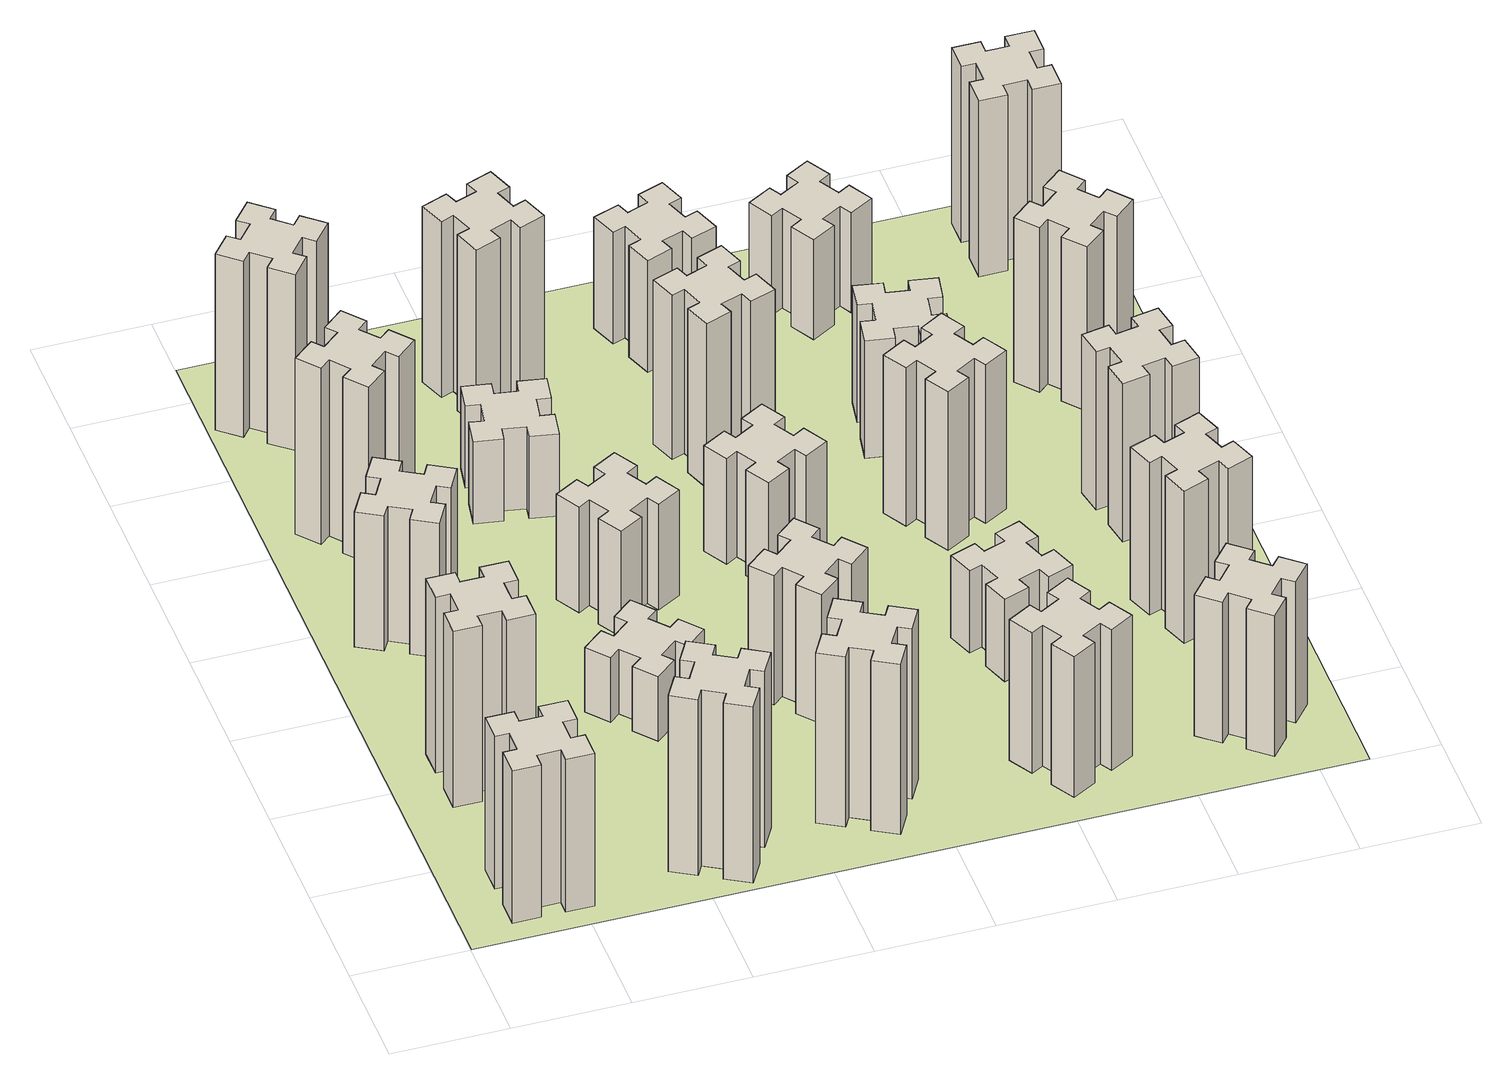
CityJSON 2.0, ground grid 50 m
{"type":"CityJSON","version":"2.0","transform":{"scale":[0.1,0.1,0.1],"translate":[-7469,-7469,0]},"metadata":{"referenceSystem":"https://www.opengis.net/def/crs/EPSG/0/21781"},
"CityObjects":{
"building1":{"type":"Building","attributes":{"class":"1000","function":"1000","usage":"1000","yearOfConstruction":2016,"roofType":"1000","measuredHeight":78,"storeysAboveGround":30,"storeysBelowGround":0},"geometry":[{"type":"Solid","lod":"1","boundaries":[[[[0,1,2,3,4,5,6,7,8,9,10,11,12,13,14,15,16,17,18,19]],[[17,16,20,21]],[[16,15,22,20]],[[15,14,23,22]],[[14,13,24,23]],[[13,12,25,24]],[[12,11,26,25]],[[11,10,27,26]],[[10,9,28,27]],[[9,8,29,28]],[[8,7,30,29]],[[7,6,31,30]],[[6,5,32,31]],[[5,4,33,32]],[[4,3,34,33]],[[3,2,35,34]],[[2,1,36,35]],[[1,0,37,36]],[[0,19,38,37]],[[19,18,39,38]],[[18,17,21,39]],[[24,25,26,27,28,29,30,31,32,33,34,35,36,37,38,39,21,20,22,23]]]]}]},
"building2":{"type":"Building","attributes":{"class":"1000","function":"1000","usage":"1000","yearOfConstruction":2016,"roofType":"1000","measuredHeight":90,"storeysAboveGround":30,"storeysBelowGround":0},"geometry":[{"type":"Solid","lod":"1","boundaries":[[[[40,41,42,43,44,45,46,47,48,49,50,51,52,53,54,55,56,57,58,59]],[[57,56,60,61]],[[56,55,62,60]],[[55,54,63,62]],[[54,53,64,63]],[[53,52,65,64]],[[52,51,66,65]],[[51,50,67,66]],[[50,49,68,67]],[[49,48,69,68]],[[48,47,70,69]],[[47,46,71,70]],[[46,45,72,71]],[[45,44,73,72]],[[44,43,74,73]],[[43,42,75,74]],[[42,41,76,75]],[[41,40,77,76]],[[40,59,78,77]],[[59,58,79,78]],[[58,57,61,79]],[[64,65,66,67,68,69,70,71,72,73,74,75,76,77,78,79,61,60,62,63]]]]}]},
"building3":{"type":"Building","attributes":{"class":"1000","function":"1000","usage":"1000","yearOfConstruction":2016,"roofType":"1000","measuredHeight":69,"storeysAboveGround":30,"storeysBelowGround":0},"geometry":[{"type":"Solid","lod":"1","boundaries":[[[[80,81,82,83,84,85,86,87,88,89,90,91,92,93,94,95,96,97,98,99]],[[97,96,100,101]],[[96,95,102,100]],[[95,94,103,102]],[[94,93,104,103]],[[93,92,105,104]],[[92,91,106,105]],[[91,90,107,106]],[[90,89,108,107]],[[89,88,109,108]],[[88,87,110,109]],[[87,86,111,110]],[[86,85,112,111]],[[85,84,113,112]],[[84,83,114,113]],[[83,82,115,114]],[[82,81,116,115]],[[81,80,117,116]],[[80,99,118,117]],[[99,98,119,118]],[[98,97,101,119]],[[104,105,106,107,108,109,110,111,112,113,114,115,116,117,118,119,101,100,102,103]]]]}]},
"building4":{"type":"Building","attributes":{"class":"1000","function":"1000","usage":"1000","yearOfConstruction":2016,"roofType":"1000","measuredHeight":90,"storeysAboveGround":30,"storeysBelowGround":0},"geometry":[{"type":"Solid","lod":"1","boundaries":[[[[120,121,122,123,124,125,126,127,128,129,130,131,132,133,134,135,136,137,138,139]],[[137,136,140,141]],[[136,135,142,140]],[[135,134,143,142]],[[134,133,144,143]],[[133,132,145,144]],[[132,131,146,145]],[[131,130,147,146]],[[130,129,148,147]],[[129,128,149,148]],[[128,127,150,149]],[[127,126,151,150]],[[126,125,152,151]],[[125,124,153,152]],[[124,123,154,153]],[[123,122,155,154]],[[122,121,156,155]],[[121,120,157,156]],[[120,139,158,157]],[[139,138,159,158]],[[138,137,141,159]],[[144,145,146,147,148,149,150,151,152,153,154,155,156,157,158,159,141,140,142,143]]]]}]},
"building5":{"type":"Building","attributes":{"class":"1000","function":"1000","usage":"1000","yearOfConstruction":2016,"roofType":"1000","measuredHeight":90,"storeysAboveGround":30,"storeysBelowGround":0},"geometry":[{"type":"Solid","lod":"1","boundaries":[[[[160,161,162,163,164,165,166,167,168,169,170,171,172,173,174,175,176,177,178,179]],[[177,176,180,181]],[[176,175,182,180]],[[175,174,183,182]],[[174,173,184,183]],[[173,172,185,184]],[[172,171,186,185]],[[171,170,187,186]],[[170,169,188,187]],[[169,168,189,188]],[[168,167,190,189]],[[167,166,191,190]],[[166,165,192,191]],[[165,164,193,192]],[[164,163,194,193]],[[163,162,195,194]],[[162,161,196,195]],[[161,160,197,196]],[[160,179,198,197]],[[179,178,199,198]],[[178,177,181,199]],[[184,185,186,187,188,189,190,191,192,193,194,195,196,197,198,199,181,180,182,183]]]]}]},
"building6":{"type":"Building","attributes":{"class":"1000","function":"1000","usage":"1000","yearOfConstruction":2016,"roofType":"1000","measuredHeight":90,"storeysAboveGround":30,"storeysBelowGround":0},"geometry":[{"type":"Solid","lod":"1","boundaries":[[[[200,201,202,203,204,205,206,207,208,209,210,211,212,213,214,215,216,217,218,219]],[[217,216,220,221]],[[216,215,222,220]],[[215,214,223,222]],[[214,213,224,223]],[[213,212,225,224]],[[212,211,226,225]],[[211,210,227,226]],[[210,209,228,227]],[[209,208,229,228]],[[208,207,230,229]],[[207,206,231,230]],[[206,205,232,231]],[[205,204,233,232]],[[204,203,234,233]],[[203,202,235,234]],[[202,201,236,235]],[[201,200,237,236]],[[200,219,238,237]],[[219,218,239,238]],[[218,217,221,239]],[[224,225,226,227,228,229,230,231,232,233,234,235,236,237,238,239,221,220,222,223]]]]}]},
"building7":{"type":"Building","attributes":{"class":"1000","function":"1000","usage":"1000","yearOfConstruction":2016,"roofType":"1000","measuredHeight":33,"storeysAboveGround":30,"storeysBelowGround":0},"geometry":[{"type":"Solid","lod":"1","boundaries":[[[[240,241,242,243,244,245,246,247,248,249,250,251,252,253,254,255,256,257,258,259]],[[257,256,260,261]],[[256,255,262,260]],[[255,254,263,262]],[[254,253,264,263]],[[253,252,265,264]],[[252,251,266,265]],[[251,250,267,266]],[[250,249,268,267]],[[249,248,269,268]],[[248,247,270,269]],[[247,246,271,270]],[[246,245,272,271]],[[245,244,273,272]],[[244,243,274,273]],[[243,242,275,274]],[[242,241,276,275]],[[241,240,277,276]],[[240,259,278,277]],[[259,258,279,278]],[[258,257,261,279]],[[264,265,266,267,268,269,270,271,272,273,274,275,276,277,278,279,261,260,262,263]]]]}]},
"building8":{"type":"Building","attributes":{"class":"1000","function":"1000","usage":"1000","yearOfConstruction":2016,"roofType":"1000","measuredHeight":54,"storeysAboveGround":30,"storeysBelowGround":0},"geometry":[{"type":"Solid","lod":"1","boundaries":[[[[280,281,282,283,284,285,286,287,288,289,290,291,292,293,294,295,296,297,298,299]],[[297,296,300,301]],[[296,295,302,300]],[[295,294,303,302]],[[294,293,304,303]],[[293,292,305,304]],[[292,291,306,305]],[[291,290,307,306]],[[290,289,308,307]],[[289,288,309,308]],[[288,287,310,309]],[[287,286,311,310]],[[286,285,312,311]],[[285,284,313,312]],[[284,283,314,313]],[[283,282,315,314]],[[282,281,316,315]],[[281,280,317,316]],[[280,299,318,317]],[[299,298,319,318]],[[298,297,301,319]],[[304,305,306,307,308,309,310,311,312,313,314,315,316,317,318,319,301,300,302,303]]]]}]},
"building9":{"type":"Building","attributes":{"class":"1000","function":"1000","usage":"1000","yearOfConstruction":2016,"roofType":"1000","measuredHeight":42,"storeysAboveGround":30,"storeysBelowGround":0},"geometry":[{"type":"Solid","lod":"1","boundaries":[[[[320,321,322,323,324,325,326,327,328,329,330,331,332,333,334,335,336,337,338,339]],[[337,336,340,341]],[[336,335,342,340]],[[335,334,343,342]],[[334,333,344,343]],[[333,332,345,344]],[[332,331,346,345]],[[331,330,347,346]],[[330,329,348,347]],[[329,328,349,348]],[[328,327,350,349]],[[327,326,351,350]],[[326,325,352,351]],[[325,324,353,352]],[[324,323,354,353]],[[323,322,355,354]],[[322,321,356,355]],[[321,320,357,356]],[[320,339,358,357]],[[339,338,359,358]],[[338,337,341,359]],[[344,345,346,347,348,349,350,351,352,353,354,355,356,357,358,359,341,340,342,343]]]]}]},
"building10":{"type":"Building","attributes":{"class":"1000","function":"1000","usage":"1000","yearOfConstruction":2016,"roofType":"1000","measuredHeight":87,"storeysAboveGround":30,"storeysBelowGround":0},"geometry":[{"type":"Solid","lod":"1","boundaries":[[[[360,361,362,363,364,365,366,367,368,369,370,371,372,373,374,375,376,377,378,379]],[[377,376,380,381]],[[376,375,382,380]],[[375,374,383,382]],[[374,373,384,383]],[[373,372,385,384]],[[372,371,386,385]],[[371,370,387,386]],[[370,369,388,387]],[[369,368,389,388]],[[368,367,390,389]],[[367,366,391,390]],[[366,365,392,391]],[[365,364,393,392]],[[364,363,394,393]],[[363,362,395,394]],[[362,361,396,395]],[[361,360,397,396]],[[360,379,398,397]],[[379,378,399,398]],[[378,377,381,399]],[[384,385,386,387,388,389,390,391,392,393,394,395,396,397,398,399,381,380,382,383]]]]}]},
"building11":{"type":"Building","attributes":{"class":"1000","function":"1000","usage":"1000","yearOfConstruction":2016,"roofType":"1000","measuredHeight":90,"storeysAboveGround":30,"storeysBelowGround":0},"geometry":[{"type":"Solid","lod":"1","boundaries":[[[[400,401,402,403,404,405,406,407,408,409,410,411,412,413,414,415,416,417,418,419]],[[417,416,420,421]],[[416,415,422,420]],[[415,414,423,422]],[[414,413,424,423]],[[413,412,425,424]],[[412,411,426,425]],[[411,410,427,426]],[[410,409,428,427]],[[409,408,429,428]],[[408,407,430,429]],[[407,406,431,430]],[[406,405,432,431]],[[405,404,433,432]],[[404,403,434,433]],[[403,402,435,434]],[[402,401,436,435]],[[401,400,437,436]],[[400,419,438,437]],[[419,418,439,438]],[[418,417,421,439]],[[424,425,426,427,428,429,430,431,432,433,434,435,436,437,438,439,421,420,422,423]]]]}]},
"building12":{"type":"Building","attributes":{"class":"1000","function":"1000","usage":"1000","yearOfConstruction":2016,"roofType":"1000","measuredHeight":66,"storeysAboveGround":30,"storeysBelowGround":0},"geometry":[{"type":"Solid","lod":"1","boundaries":[[[[440,441,442,443,444,445,446,447,448,449,450,451,452,453,454,455,456,457,458,459]],[[457,456,460,461]],[[456,455,462,460]],[[455,454,463,462]],[[454,453,464,463]],[[453,452,465,464]],[[452,451,466,465]],[[451,450,467,466]],[[450,449,468,467]],[[449,448,469,468]],[[448,447,470,469]],[[447,446,471,470]],[[446,445,472,471]],[[445,444,473,472]],[[444,443,474,473]],[[443,442,475,474]],[[442,441,476,475]],[[441,440,477,476]],[[440,459,478,477]],[[459,458,479,478]],[[458,457,461,479]],[[464,465,466,467,468,469,470,471,472,473,474,475,476,477,478,479,461,460,462,463]]]]}]},
"building13":{"type":"Building","attributes":{"class":"1000","function":"1000","usage":"1000","yearOfConstruction":2016,"roofType":"1000","measuredHeight":54,"storeysAboveGround":30,"storeysBelowGround":0},"geometry":[{"type":"Solid","lod":"1","boundaries":[[[[480,481,482,483,484,485,486,487,488,489,490,491,492,493,494,495,496,497,498,499]],[[497,496,500,501]],[[496,495,502,500]],[[495,494,503,502]],[[494,493,504,503]],[[493,492,505,504]],[[492,491,506,505]],[[491,490,507,506]],[[490,489,508,507]],[[489,488,509,508]],[[488,487,510,509]],[[487,486,511,510]],[[486,485,512,511]],[[485,484,513,512]],[[484,483,514,513]],[[483,482,515,514]],[[482,481,516,515]],[[481,480,517,516]],[[480,499,518,517]],[[499,498,519,518]],[[498,497,501,519]],[[504,505,506,507,508,509,510,511,512,513,514,515,516,517,518,519,501,500,502,503]]]]}]},
"building14":{"type":"Building","attributes":{"class":"1000","function":"1000","usage":"1000","yearOfConstruction":2016,"roofType":"1000","measuredHeight":84,"storeysAboveGround":30,"storeysBelowGround":0},"geometry":[{"type":"Solid","lod":"1","boundaries":[[[[520,521,522,523,524,525,526,527,528,529,530,531,532,533,534,535,536,537,538,539]],[[537,536,540,541]],[[536,535,542,540]],[[535,534,543,542]],[[534,533,544,543]],[[533,532,545,544]],[[532,531,546,545]],[[531,530,547,546]],[[530,529,548,547]],[[529,528,549,548]],[[528,527,550,549]],[[527,526,551,550]],[[526,525,552,551]],[[525,524,553,552]],[[524,523,554,553]],[[523,522,555,554]],[[522,521,556,555]],[[521,520,557,556]],[[520,539,558,557]],[[539,538,559,558]],[[538,537,541,559]],[[544,545,546,547,548,549,550,551,552,553,554,555,556,557,558,559,541,540,542,543]]]]}]},
"building15":{"type":"Building","attributes":{"class":"1000","function":"1000","usage":"1000","yearOfConstruction":2016,"roofType":"1000","measuredHeight":72,"storeysAboveGround":30,"storeysBelowGround":0},"geometry":[{"type":"Solid","lod":"1","boundaries":[[[[560,561,562,563,564,565,566,567,568,569,570,571,572,573,574,575,576,577,578,579]],[[577,576,580,581]],[[576,575,582,580]],[[575,574,583,582]],[[574,573,584,583]],[[573,572,585,584]],[[572,571,586,585]],[[571,570,587,586]],[[570,569,588,587]],[[569,568,589,588]],[[568,567,590,589]],[[567,566,591,590]],[[566,565,592,591]],[[565,564,593,592]],[[564,563,594,593]],[[563,562,595,594]],[[562,561,596,595]],[[561,560,597,596]],[[560,579,598,597]],[[579,578,599,598]],[[578,577,581,599]],[[584,585,586,587,588,589,590,591,592,593,594,595,596,597,598,599,581,580,582,583]]]]}]},
"building16":{"type":"Building","attributes":{"class":"1000","function":"1000","usage":"1000","yearOfConstruction":2016,"roofType":"1000","measuredHeight":57,"storeysAboveGround":30,"storeysBelowGround":0},"geometry":[{"type":"Solid","lod":"1","boundaries":[[[[600,601,602,603,604,605,606,607,608,609,610,611,612,613,614,615,616,617,618,619]],[[617,616,620,621]],[[616,615,622,620]],[[615,614,623,622]],[[614,613,624,623]],[[613,612,625,624]],[[612,611,626,625]],[[611,610,627,626]],[[610,609,628,627]],[[609,608,629,628]],[[608,607,630,629]],[[607,606,631,630]],[[606,605,632,631]],[[605,604,633,632]],[[604,603,634,633]],[[603,602,635,634]],[[602,601,636,635]],[[601,600,637,636]],[[600,619,638,637]],[[619,618,639,638]],[[618,617,621,639]],[[624,625,626,627,628,629,630,631,632,633,634,635,636,637,638,639,621,620,622,623]]]]}]},
"building17":{"type":"Building","attributes":{"class":"1000","function":"1000","usage":"1000","yearOfConstruction":2016,"roofType":"1000","measuredHeight":42,"storeysAboveGround":30,"storeysBelowGround":0},"geometry":[{"type":"Solid","lod":"1","boundaries":[[[[640,641,642,643,644,645,646,647,648,649,650,651,652,653,654,655,656,657,658,659]],[[657,656,660,661]],[[656,655,662,660]],[[655,654,663,662]],[[654,653,664,663]],[[653,652,665,664]],[[652,651,666,665]],[[651,650,667,666]],[[650,649,668,667]],[[649,648,669,668]],[[648,647,670,669]],[[647,646,671,670]],[[646,645,672,671]],[[645,644,673,672]],[[644,643,674,673]],[[643,642,675,674]],[[642,641,676,675]],[[641,640,677,676]],[[640,659,678,677]],[[659,658,679,678]],[[658,657,661,679]],[[664,665,666,667,668,669,670,671,672,673,674,675,676,677,678,679,661,660,662,663]]]]}]},
"building18":{"type":"Building","attributes":{"class":"1000","function":"1000","usage":"1000","yearOfConstruction":2016,"roofType":"1000","measuredHeight":81,"storeysAboveGround":30,"storeysBelowGround":0},"geometry":[{"type":"Solid","lod":"1","boundaries":[[[[680,681,682,683,684,685,686,687,688,689,690,691,692,693,694,695,696,697,698,699]],[[697,696,700,701]],[[696,695,702,700]],[[695,694,703,702]],[[694,693,704,703]],[[693,692,705,704]],[[692,691,706,705]],[[691,690,707,706]],[[690,689,708,707]],[[689,688,709,708]],[[688,687,710,709]],[[687,686,711,710]],[[686,685,712,711]],[[685,684,713,712]],[[684,683,714,713]],[[683,682,715,714]],[[682,681,716,715]],[[681,680,717,716]],[[680,699,718,717]],[[699,698,719,718]],[[698,697,701,719]],[[704,705,706,707,708,709,710,711,712,713,714,715,716,717,718,719,701,700,702,703]]]]}]},
"building19":{"type":"Building","attributes":{"class":"1000","function":"1000","usage":"1000","yearOfConstruction":2016,"roofType":"1000","measuredHeight":60,"storeysAboveGround":30,"storeysBelowGround":0},"geometry":[{"type":"Solid","lod":"1","boundaries":[[[[720,721,722,723,724,725,726,727,728,729,730,731,732,733,734,735,736,737,738,739]],[[737,736,740,741]],[[736,735,742,740]],[[735,734,743,742]],[[734,733,744,743]],[[733,732,745,744]],[[732,731,746,745]],[[731,730,747,746]],[[730,729,748,747]],[[729,728,749,748]],[[728,727,750,749]],[[727,726,751,750]],[[726,725,752,751]],[[725,724,753,752]],[[724,723,754,753]],[[723,722,755,754]],[[722,721,756,755]],[[721,720,757,756]],[[720,739,758,757]],[[739,738,759,758]],[[738,737,741,759]],[[744,745,746,747,748,749,750,751,752,753,754,755,756,757,758,759,741,740,742,743]]]]}]},
"building20":{"type":"Building","attributes":{"class":"1000","function":"1000","usage":"1000","yearOfConstruction":2016,"roofType":"1000","measuredHeight":72,"storeysAboveGround":30,"storeysBelowGround":0},"geometry":[{"type":"Solid","lod":"1","boundaries":[[[[760,761,762,763,764,765,766,767,768,769,770,771,772,773,774,775,776,777,778,779]],[[777,776,780,781]],[[776,775,782,780]],[[775,774,783,782]],[[774,773,784,783]],[[773,772,785,784]],[[772,771,786,785]],[[771,770,787,786]],[[770,769,788,787]],[[769,768,789,788]],[[768,767,790,789]],[[767,766,791,790]],[[766,765,792,791]],[[765,764,793,792]],[[764,763,794,793]],[[763,762,795,794]],[[762,761,796,795]],[[761,760,797,796]],[[760,779,798,797]],[[779,778,799,798]],[[778,777,781,799]],[[784,785,786,787,788,789,790,791,792,793,794,795,796,797,798,799,781,780,782,783]]]]}]},
"building21":{"type":"Building","attributes":{"class":"1000","function":"1000","usage":"1000","yearOfConstruction":2016,"roofType":"1000","measuredHeight":51,"storeysAboveGround":30,"storeysBelowGround":0},"geometry":[{"type":"Solid","lod":"1","boundaries":[[[[800,801,802,803,804,805,806,807,808,809,810,811,812,813,814,815,816,817,818,819]],[[817,816,820,821]],[[816,815,822,820]],[[815,814,823,822]],[[814,813,824,823]],[[813,812,825,824]],[[812,811,826,825]],[[811,810,827,826]],[[810,809,828,827]],[[809,808,829,828]],[[808,807,830,829]],[[807,806,831,830]],[[806,805,832,831]],[[805,804,833,832]],[[804,803,834,833]],[[803,802,835,834]],[[802,801,836,835]],[[801,800,837,836]],[[800,819,838,837]],[[819,818,839,838]],[[818,817,821,839]],[[824,825,826,827,828,829,830,831,832,833,834,835,836,837,838,839,821,820,822,823]]]]}]},
"building22":{"type":"Building","attributes":{"class":"1000","function":"1000","usage":"1000","yearOfConstruction":2016,"roofType":"1000","measuredHeight":78,"storeysAboveGround":30,"storeysBelowGround":0},"geometry":[{"type":"Solid","lod":"1","boundaries":[[[[840,841,842,843,844,845,846,847,848,849,850,851,852,853,854,855,856,857,858,859]],[[857,856,860,861]],[[856,855,862,860]],[[855,854,863,862]],[[854,853,864,863]],[[853,852,865,864]],[[852,851,866,865]],[[851,850,867,866]],[[850,849,868,867]],[[849,848,869,868]],[[848,847,870,869]],[[847,846,871,870]],[[846,845,872,871]],[[845,844,873,872]],[[844,843,874,873]],[[843,842,875,874]],[[842,841,876,875]],[[841,840,877,876]],[[840,859,878,877]],[[859,858,879,878]],[[858,857,861,879]],[[864,865,866,867,868,869,870,871,872,873,874,875,876,877,878,879,861,860,862,863]]]]}]},
"building23":{"type":"Building","attributes":{"class":"1000","function":"1000","usage":"1000","yearOfConstruction":2016,"roofType":"1000","measuredHeight":81,"storeysAboveGround":30,"storeysBelowGround":0},"geometry":[{"type":"Solid","lod":"1","boundaries":[[[[880,881,882,883,884,885,886,887,888,889,890,891,892,893,894,895,896,897,898,899]],[[897,896,900,901]],[[896,895,902,900]],[[895,894,903,902]],[[894,893,904,903]],[[893,892,905,904]],[[892,891,906,905]],[[891,890,907,906]],[[890,889,908,907]],[[889,888,909,908]],[[888,887,910,909]],[[887,886,911,910]],[[886,885,912,911]],[[885,884,913,912]],[[884,883,914,913]],[[883,882,915,914]],[[882,881,916,915]],[[881,880,917,916]],[[880,899,918,917]],[[899,898,919,918]],[[898,897,901,919]],[[904,905,906,907,908,909,910,911,912,913,914,915,916,917,918,919,901,900,902,903]]]]}]},
"building24":{"type":"Building","attributes":{"class":"1000","function":"1000","usage":"1000","yearOfConstruction":2016,"roofType":"1000","measuredHeight":84,"storeysAboveGround":30,"storeysBelowGround":0},"geometry":[{"type":"Solid","lod":"1","boundaries":[[[[920,921,922,923,924,925,926,927,928,929,930,931,932,933,934,935,936,937,938,939]],[[937,936,940,941]],[[936,935,942,940]],[[935,934,943,942]],[[934,933,944,943]],[[933,932,945,944]],[[932,931,946,945]],[[931,930,947,946]],[[930,929,948,947]],[[929,928,949,948]],[[928,927,950,949]],[[927,926,951,950]],[[926,925,952,951]],[[925,924,953,952]],[[924,923,954,953]],[[923,922,955,954]],[[922,921,956,955]],[[921,920,957,956]],[[920,939,958,957]],[[939,938,959,958]],[[938,937,941,959]],[[944,945,946,947,948,949,950,951,952,953,954,955,956,957,958,959,941,940,942,943]]]]}]},
"building25":{"type":"Building","attributes":{"class":"1000","function":"1000","usage":"1000","yearOfConstruction":2016,"roofType":"1000","measuredHeight":90,"storeysAboveGround":30,"storeysBelowGround":0},"geometry":[{"type":"Solid","lod":"1","boundaries":[[[[960,961,962,963,964,965,966,967,968,969,970,971,972,973,974,975,976,977,978,979]],[[977,976,980,981]],[[976,975,982,980]],[[975,974,983,982]],[[974,973,984,983]],[[973,972,985,984]],[[972,971,986,985]],[[971,970,987,986]],[[970,969,988,987]],[[969,968,989,988]],[[968,967,990,989]],[[967,966,991,990]],[[966,965,992,991]],[[965,964,993,992]],[[964,963,994,993]],[[963,962,995,994]],[[962,961,996,995]],[[961,960,997,996]],[[960,979,998,997]],[[979,978,999,998]],[[978,977,981,999]],[[984,985,986,987,988,989,990,991,992,993,994,995,996,997,998,999,981,980,982,983]]]]}]},
"landuse1":{"type":"LandUse","attributes":{"name":"plot1","function":"1010"},"geometry":[{"type":"MultiSurface","lod":"1","boundaries":[[[1000,1001,1002,1003]]]}]}
},
"vertices":[
[265,325,0],[265,225,0],[205,225,0],[205,105,0],[325,105,0],[325,165,0],[425,165,0],[425,105,0],[545,105,0],[545,225,0],[485,225,0],[485,325,0],[545,325,0],[545,445,0],[425,445,0],[425,385,0],[325,385,0],[325,445,0],[205,445,0],[205,325,0],[325,385,780],[325,445,780],[425,385,780],[425,445,780],[545,445,780],[545,325,780],[485,325,780],[485,225,780],[545,225,780],[545,105,780],[425,105,780],[425,165,780],[325,165,780],[325,105,780],[205,105,780],[205,225,780],[265,225,780],[265,325,780],[205,325,780],[205,445,780],
[265,1065,0],[265,965,0],[205,965,0],[205,845,0],[325,845,0],[325,905,0],[425,905,0],[425,845,0],[545,845,0],[545,965,0],[485,965,0],[485,1065,0],[545,1065,0],[545,1185,0],[425,1185,0],[425,1125,0],[325,1125,0],[325,1185,0],[205,1185,0],[205,1065,0],[325,1125,900],[325,1185,900],[425,1125,900],[425,1185,900],[545,1185,900],[545,1065,900],[485,1065,900],[485,965,900],[545,965,900],[545,845,900],[425,845,900],[425,905,900],[325,905,900],[325,845,900],[205,845,900],[205,965,900],[265,965,900],[265,1065,900],[205,1065,900],[205,1185,900],
[474,2026,0],[387,2076,0],[417,2128,0],[313,2188,0],[253,2084,0],[305,2054,0],[255,1967,0],[203,1997,0],[143,1893,0],[247,1833,0],[277,1885,0],[364,1835,0],[334,1783,0],[438,1723,0],[498,1827,0],[446,1857,0],[496,1944,0],[548,1914,0],[608,2018,0],[504,2078,0],[496,1944,690],[548,1914,690],[446,1857,690],[498,1827,690],[438,1723,690],[334,1783,690],[364,1835,690],[277,1885,690],[247,1833,690],[143,1893,690],[203,1997,690],[255,1967,690],[305,2054,690],[253,2084,690],[313,2188,690],[417,2128,690],[387,2076,690],[474,2026,690],[504,2078,690],[608,2018,690],
[492,2628,0],[427,2704,0],[473,2743,0],[396,2835,0],[304,2758,0],[343,2712,0],[266,2647,0],[228,2693,0],[136,2616,0],[213,2524,0],[259,2563,0],[323,2486,0],[277,2448,0],[354,2356,0],[446,2433,0],[408,2479,0],[484,2543,0],[523,2497,0],[615,2574,0],[538,2666,0],[484,2543,900],[523,2497,900],[408,2479,900],[446,2433,900],[354,2356,900],[277,2448,900],[323,2486,900],[259,2563,900],[213,2524,900],[136,2616,900],[228,2693,900],[266,2647,900],[343,2712,900],[304,2758,900],[396,2835,900],[473,2743,900],[427,2704,900],[492,2628,900],[538,2666,900],[615,2574,900],
[1214,346,0],[1127,396,0],[1157,448,0],[1053,508,0],[993,404,0],[1045,374,0],[995,287,0],[943,317,0],[883,213,0],[987,153,0],[1017,205,0],[1104,155,0],[1074,103,0],[1178,43,0],[1238,147,0],[1186,177,0],[1236,264,0],[1288,234,0],[1348,338,0],[1244,398,0],[1236,264,900],[1288,234,900],[1186,177,900],[1238,147,900],[1178,43,900],[1074,103,900],[1104,155,900],[1017,205,900],[987,153,900],[883,213,900],[943,317,900],[995,287,900],[1045,374,900],[993,404,900],[1053,508,900],[1157,448,900],[1127,396,900],[1214,346,900],[1244,398,900],[1348,338,900],
[384,3387,0],[308,3452,0],[346,3498,0],[254,3575,0],[177,3483,0],[223,3444,0],[159,3368,0],[113,3406,0],[36,3314,0],[128,3237,0],[166,3283,0],[243,3219,0],[204,3173,0],[296,3096,0],[373,3188,0],[327,3226,0],[392,3303,0],[438,3264,0],[515,3356,0],[423,3433,0],[392,3303,900],[438,3264,900],[327,3226,900],[373,3188,900],[296,3096,900],[204,3173,900],[243,3219,900],[166,3283,900],[128,3237,900],[36,3314,900],[113,3406,900],[159,3368,900],[223,3444,900],[177,3483,900],[254,3575,900],[346,3498,900],[308,3452,900],[384,3387,900],[423,3433,900],[515,3356,900],
[1083,1332,0],[1006,1267,0],[968,1313,0],[876,1236,0],[953,1144,0],[999,1183,0],[1063,1106,0],[1017,1068,0],[1094,976,0],[1186,1053,0],[1148,1099,0],[1224,1163,0],[1263,1117,0],[1355,1194,0],[1278,1286,0],[1232,1248,0],[1167,1324,0],[1213,1363,0],[1136,1455,0],[1044,1378,0],[1167,1324,330],[1213,1363,330],[1232,1248,330],[1278,1286,330],[1355,1194,330],[1263,1117,330],[1224,1163,330],[1148,1099,330],[1186,1053,330],[1094,976,330],[1017,1068,330],[1063,1106,330],[999,1183,330],[953,1144,330],[876,1236,330],[968,1313,330],[1006,1267,330],[1083,1332,330],[1044,1378,330],[1136,1455,330],
[1336,1867,0],[1286,1954,0],[1338,1984,0],[1278,2088,0],[1174,2028,0],[1204,1976,0],[1117,1926,0],[1087,1978,0],[983,1918,0],[1043,1814,0],[1095,1844,0],[1145,1757,0],[1093,1727,0],[1153,1623,0],[1257,1683,0],[1227,1735,0],[1314,1785,0],[1344,1733,0],[1448,1793,0],[1388,1897,0],[1314,1785,540],[1344,1733,540],[1227,1735,540],[1257,1683,540],[1153,1623,540],[1093,1727,540],[1145,1757,540],[1095,1844,540],[1043,1814,540],[983,1918,540],[1087,1978,540],[1117,1926,540],[1204,1976,540],[1174,2028,540],[1278,2088,540],[1338,1984,540],[1286,1954,540],[1336,1867,540],[1388,1897,540],[1448,1793,540],
[1115,2527,0],[1132,2625,0],[1191,2615,0],[1212,2733,0],[1094,2754,0],[1084,2695,0],[985,2712,0],[996,2771,0],[877,2792,0],[857,2674,0],[916,2664,0],[898,2565,0],[839,2576,0],[818,2457,0],[937,2437,0],[947,2496,0],[1045,2478,0],[1035,2419,0],[1153,2398,0],[1174,2517,0],[1045,2478,420],[1035,2419,420],[947,2496,420],[937,2437,420],[818,2457,420],[839,2576,420],[898,2565,420],[916,2664,420],[857,2674,420],[877,2792,420],[996,2771,420],[985,2712,420],[1084,2695,420],[1094,2754,420],[1212,2733,420],[1191,2615,420],[1132,2625,420],[1115,2527,420],[1174,2517,420],[1153,2398,420],
[1657,305,0],[1744,255,0],[1714,203,0],[1818,143,0],[1878,247,0],[1826,277,0],[1876,364,0],[1928,334,0],[1988,438,0],[1884,498,0],[1854,446,0],[1767,496,0],[1797,548,0],[1693,608,0],[1633,504,0],[1685,474,0],[1635,387,0],[1583,417,0],[1523,313,0],[1627,253,0],[1635,387,870],[1583,417,870],[1685,474,870],[1633,504,870],[1693,608,870],[1797,548,870],[1767,496,870],[1854,446,870],[1884,498,870],[1988,438,870],[1928,334,870],[1876,364,870],[1826,277,870],[1878,247,870],[1818,143,870],[1714,203,870],[1744,255,870],[1657,305,870],[1627,253,870],[1523,313,870],
[1125,3356,0],[1031,3322,0],[1010,3378,0],[897,3337,0],[939,3224,0],[995,3245,0],[1029,3151,0],[973,3130,0],[1014,3017,0],[1127,3059,0],[1106,3115,0],[1200,3149,0],[1220,3093,0],[1333,3134,0],[1292,3247,0],[1236,3226,0],[1202,3320,0],[1258,3340,0],[1217,3453,0],[1104,3412,0],[1202,3320,900],[1258,3340,900],[1236,3226,900],[1292,3247,900],[1333,3134,900],[1220,3093,900],[1200,3149,900],[1106,3115,900],[1127,3059,900],[1014,3017,900],[973,3130,900],[1029,3151,900],[995,3245,900],[939,3224,900],[897,3337,900],[1010,3378,900],[1031,3322,900],[1125,3356,900],[1104,3412,900],[1217,3453,900],
[1788,999,0],[1864,1063,0],[1903,1017,0],[1995,1094,0],[1918,1186,0],[1872,1148,0],[1807,1224,0],[1853,1263,0],[1776,1355,0],[1684,1278,0],[1723,1232,0],[1646,1167,0],[1608,1213,0],[1516,1136,0],[1593,1044,0],[1639,1083,0],[1703,1006,0],[1657,968,0],[1734,876,0],[1826,953,0],[1703,1006,660],[1657,968,660],[1639,1083,660],[1593,1044,660],[1516,1136,660],[1608,1213,660],[1646,1167,660],[1723,1232,660],[1684,1278,660],[1776,1355,660],[1853,1263,660],[1807,1224,660],[1872,1148,660],[1918,1186,660],[1995,1094,660],[1903,1017,660],[1864,1063,660],[1788,999,660],[1826,953,660],[1734,876,660],
[1976,1967,0],[1926,2054,0],[1978,2084,0],[1918,2188,0],[1814,2128,0],[1844,2076,0],[1757,2026,0],[1727,2078,0],[1623,2018,0],[1683,1914,0],[1735,1944,0],[1785,1857,0],[1733,1827,0],[1793,1723,0],[1897,1783,0],[1867,1835,0],[1954,1885,0],[1984,1833,0],[2088,1893,0],[2028,1997,0],[1954,1885,540],[1984,1833,540],[1867,1835,540],[1897,1783,540],[1793,1723,540],[1733,1827,540],[1785,1857,540],[1735,1944,540],[1683,1914,540],[1623,2018,540],[1727,2078,540],[1757,2026,540],[1844,2076,540],[1814,2128,540],[1918,2188,540],[1978,2084,540],[1926,2054,540],[1976,1967,540],[2028,1997,540],[2088,1893,540],
[1976,2586,0],[1942,2680,0],[1998,2700,0],[1957,2813,0],[1844,2772,0],[1865,2716,0],[1771,2682,0],[1750,2738,0],[1637,2697,0],[1679,2584,0],[1735,2605,0],[1769,2511,0],[1713,2490,0],[1754,2377,0],[1867,2419,0],[1846,2475,0],[1940,2509,0],[1960,2453,0],[2073,2494,0],[2032,2607,0],[1940,2509,840],[1960,2453,840],[1846,2475,840],[1867,2419,840],[1754,2377,840],[1713,2490,840],[1769,2511,840],[1735,2605,840],[1679,2584,840],[1637,2697,840],[1750,2738,840],[1771,2682,840],[1865,2716,840],[1844,2772,840],[1957,2813,840],[1998,2700,840],[1942,2680,840],[1976,2586,840],[2032,2607,840],[2073,2494,840],
[2475,364,0],[2525,277,0],[2473,247,0],[2533,143,0],[2637,203,0],[2607,255,0],[2694,305,0],[2724,253,0],[2828,313,0],[2768,417,0],[2716,387,0],[2666,474,0],[2718,504,0],[2658,608,0],[2554,548,0],[2584,496,0],[2497,446,0],[2467,498,0],[2363,438,0],[2423,334,0],[2497,446,720],[2467,498,720],[2584,496,720],[2554,548,720],[2658,608,720],[2718,504,720],[2666,474,720],[2716,387,720],[2768,417,720],[2828,313,720],[2724,253,720],[2694,305,720],[2607,255,720],[2637,203,720],[2533,143,720],[2473,247,720],[2525,277,720],[2475,364,720],[2423,334,720],[2363,438,720],
[1846,3215,0],[1940,3249,0],[1960,3193,0],[2073,3234,0],[2032,3347,0],[1976,3326,0],[1942,3420,0],[1998,3440,0],[1957,3553,0],[1844,3512,0],[1865,3456,0],[1771,3422,0],[1750,3478,0],[1637,3437,0],[1679,3324,0],[1735,3345,0],[1769,3251,0],[1713,3230,0],[1754,3117,0],[1867,3159,0],[1769,3251,570],[1713,3230,570],[1735,3345,570],[1679,3324,570],[1637,3437,570],[1750,3478,570],[1771,3422,570],[1865,3456,570],[1844,3512,570],[1957,3553,570],[1998,3440,570],[1942,3420,570],[1976,3326,570],[2032,3347,570],[2073,3234,570],[1960,3193,570],[1940,3249,570],[1846,3215,570],[1867,3159,570],[1754,3117,570],
[2716,1106,0],[2682,1200,0],[2738,1220,0],[2697,1333,0],[2584,1292,0],[2605,1236,0],[2511,1202,0],[2490,1258,0],[2377,1217,0],[2419,1104,0],[2475,1125,0],[2509,1031,0],[2453,1010,0],[2494,897,0],[2607,939,0],[2586,995,0],[2680,1029,0],[2700,973,0],[2813,1014,0],[2772,1127,0],[2680,1029,420],[2700,973,420],[2586,995,420],[2607,939,420],[2494,897,420],[2453,1010,420],[2509,1031,420],[2475,1125,420],[2419,1104,420],[2377,1217,420],[2490,1258,420],[2511,1202,420],[2605,1236,420],[2584,1292,420],[2697,1333,420],[2738,1220,420],[2682,1200,420],[2716,1106,420],[2772,1127,420],[2813,1014,420],
[2716,1967,0],[2666,2054,0],[2718,2084,0],[2658,2188,0],[2554,2128,0],[2584,2076,0],[2497,2026,0],[2467,2078,0],[2363,2018,0],[2423,1914,0],[2475,1944,0],[2525,1857,0],[2473,1827,0],[2533,1723,0],[2637,1783,0],[2607,1835,0],[2694,1885,0],[2724,1833,0],[2828,1893,0],[2768,1997,0],[2694,1885,810],[2724,1833,810],[2607,1835,810],[2637,1783,810],[2533,1723,810],[2473,1827,810],[2525,1857,810],[2475,1944,810],[2423,1914,810],[2363,2018,810],[2467,2078,810],[2497,2026,810],[2584,2076,810],[2554,2128,810],[2658,2188,810],[2718,2084,810],[2666,2054,810],[2716,1967,810],[2768,1997,810],[2828,1893,810],
[2496,2564,0],[2478,2465,0],[2419,2476,0],[2398,2357,0],[2517,2337,0],[2527,2396,0],[2625,2378,0],[2615,2319,0],[2733,2298,0],[2754,2417,0],[2695,2427,0],[2712,2525,0],[2771,2515,0],[2792,2633,0],[2674,2654,0],[2664,2595,0],[2565,2612,0],[2576,2671,0],[2457,2692,0],[2437,2574,0],[2565,2612,600],[2576,2671,600],[2664,2595,600],[2674,2654,600],[2792,2633,600],[2771,2515,600],[2712,2525,600],[2695,2427,600],[2754,2417,600],[2733,2298,600],[2615,2319,600],[2625,2378,600],[2527,2396,600],[2517,2337,600],[2398,2357,600],[2419,2476,600],[2478,2465,600],[2496,2564,600],[2437,2574,600],[2457,2692,600],
[3283,484,0],[3219,408,0],[3173,446,0],[3096,354,0],[3188,277,0],[3226,323,0],[3303,259,0],[3264,213,0],[3356,136,0],[3433,228,0],[3387,266,0],[3452,343,0],[3498,304,0],[3575,396,0],[3483,473,0],[3444,427,0],[3368,492,0],[3406,538,0],[3314,615,0],[3237,523,0],[3368,492,720],[3406,538,720],[3444,427,720],[3483,473,720],[3575,396,720],[3498,304,720],[3452,343,720],[3387,266,720],[3433,228,720],[3356,136,720],[3264,213,720],[3303,259,720],[3226,323,720],[3188,277,720],[3096,354,720],[3173,446,720],[3219,408,720],[3283,484,720],[3237,523,720],[3314,615,720],
[2616,3347,0],[2566,3434,0],[2618,3464,0],[2558,3568,0],[2454,3508,0],[2484,3456,0],[2397,3406,0],[2367,3458,0],[2263,3398,0],[2323,3294,0],[2375,3324,0],[2425,3237,0],[2373,3207,0],[2433,3103,0],[2537,3163,0],[2507,3215,0],[2594,3265,0],[2624,3213,0],[2728,3273,0],[2668,3377,0],[2594,3265,510],[2624,3213,510],[2507,3215,510],[2537,3163,510],[2433,3103,510],[2373,3207,510],[2425,3237,510],[2375,3324,510],[2323,3294,510],[2263,3398,510],[2367,3458,510],[2397,3406,510],[2484,3456,510],[2454,3508,510],[2558,3568,510],[2618,3464,510],[2566,3434,510],[2616,3347,510],[2668,3377,510],[2728,3273,510],
[3215,1125,0],[3249,1031,0],[3193,1010,0],[3234,897,0],[3347,939,0],[3326,995,0],[3420,1029,0],[3440,973,0],[3553,1014,0],[3512,1127,0],[3456,1106,0],[3422,1200,0],[3478,1220,0],[3437,1333,0],[3324,1292,0],[3345,1236,0],[3251,1202,0],[3230,1258,0],[3117,1217,0],[3159,1104,0],[3251,1202,780],[3230,1258,780],[3345,1236,780],[3324,1292,780],[3437,1333,780],[3478,1220,780],[3422,1200,780],[3456,1106,780],[3512,1127,780],[3553,1014,780],[3440,973,780],[3420,1029,780],[3326,995,780],[3347,939,780],[3234,897,780],[3193,1010,780],[3249,1031,780],[3215,1125,780],[3159,1104,780],[3117,1217,780],
[3365,1872,0],[3267,1855,0],[3257,1914,0],[3138,1893,0],[3159,1775,0],[3218,1785,0],[3236,1687,0],[3177,1677,0],[3197,1558,0],[3316,1579,0],[3305,1638,0],[3404,1656,0],[3414,1597,0],[3532,1617,0],[3511,1736,0],[3452,1725,0],[3435,1824,0],[3494,1834,0],[3473,1952,0],[3355,1931,0],[3435,1824,810],[3494,1834,810],[3452,1725,810],[3511,1736,810],[3532,1617,810],[3414,1597,810],[3404,1656,810],[3305,1638,810],[3316,1579,810],[3197,1558,810],[3177,1677,810],[3236,1687,810],[3218,1785,810],[3159,1775,810],[3138,1893,810],[3257,1914,810],[3267,1855,810],[3365,1872,810],[3355,1931,810],[3473,1952,810],
[3452,2628,0],[3387,2704,0],[3433,2743,0],[3356,2835,0],[3264,2758,0],[3303,2712,0],[3226,2647,0],[3188,2693,0],[3096,2616,0],[3173,2524,0],[3219,2563,0],[3283,2486,0],[3237,2448,0],[3314,2356,0],[3406,2433,0],[3368,2479,0],[3444,2543,0],[3483,2497,0],[3575,2574,0],[3498,2666,0],[3444,2543,840],[3483,2497,840],[3368,2479,840],[3406,2433,840],[3314,2356,840],[3237,2448,840],[3283,2486,840],[3219,2563,840],[3173,2524,840],[3096,2616,840],[3188,2693,840],[3226,2647,840],[3303,2712,840],[3264,2758,840],[3356,2835,840],[3433,2743,840],[3387,2704,840],[3452,2628,840],[3498,2666,840],[3575,2574,840],
[3285,3325,0],[3385,3325,0],[3385,3265,0],[3505,3265,0],[3505,3385,0],[3445,3385,0],[3445,3485,0],[3505,3485,0],[3505,3605,0],[3385,3605,0],[3385,3545,0],[3285,3545,0],[3285,3605,0],[3165,3605,0],[3165,3485,0],[3225,3485,0],[3225,3385,0],[3165,3385,0],[3165,3265,0],[3285,3265,0],[3225,3385,900],[3165,3385,900],[3225,3485,900],[3165,3485,900],[3165,3605,900],[3285,3605,900],[3285,3545,900],[3385,3545,900],[3385,3605,900],[3505,3605,900],[3505,3485,900],[3445,3485,900],[3445,3385,900],[3505,3385,900],[3505,3265,900],[3385,3265,900],[3385,3325,900],[3285,3325,900],[3285,3265,900],[3165,3265,900],
[5,3705,0],[3705,3705,0],[3705,5,0],[5,5,0]
]}
